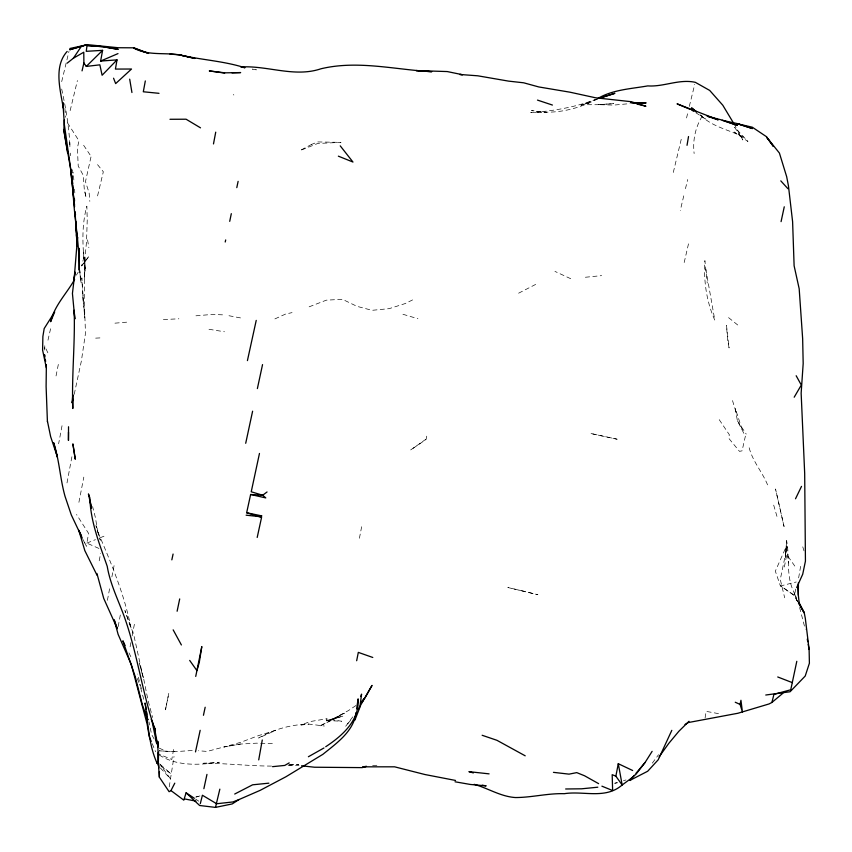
<?xml version="1.0" encoding="UTF-8"?>
<svg xmlns="http://www.w3.org/2000/svg" width="852" height="852" viewBox="0 0 852 852"><rect width="100%" height="100%" fill="white"/><g stroke="black" fill="none" stroke-linecap="round" stroke-linejoin="round"><path stroke-width="0.64" stroke-dasharray="4.26 3.19" d="M44.73 350.034L44.794 345.103L44.719 348.809M797.536 601.725L793.617 591.448C785.821 575.483 789.964 557.581 786.609 540.7L785.203 558.848L786.439 546.132L775.341 571.149L780.336 585.75L793.989 595.388L797.834 601.938M786.609 540.7L785.672 554.183L786.439 546.132M169.239 786.854L174.021 756.427M705.094 717.895L706.138 711.356L721.506 714.189M118.194 626.539L120.75 612.641M98.928 548.443L86.861 543.118L88.587 533.405L76.552 514.501M66.999 482.914L72.42 453.988M173.584 749.483L171.795 759.462L157.226 753.456M107.405 600.319L110.164 585.729M130.1 646.796L131.006 641.918M62.036 425.723L58.628 443.754M99.205 560.808L100.621 553.278M359.416 538.251L361.791 525.961M78.906 502.318L83.816 477.12M111.878 576.9L114.072 565.664M132.145 635.805L134.584 623.323M426.745 436.16L426.106 439.451L410.547 450.026L425.521 439.515M784.362 566.985L786.758 554.599L795.598 567.23M787.216 546.494L786.747 548.869L788.547 563.012M56.04 375.934L58.777 362.228M800.614 566.346L798.388 579.349M786.215 550.967L780.272 579.456L784.671 597.774M47.968 340.182L51.216 325.975M795.768 589.094L794.362 595.25L780.581 585.942L796.247 581.991M684.188 262.512L689.172 240.914M61.695 81.622L68.969 51.365M90.972 156.981L85.477 181.614L89.13 192.989L89.822 201.349M683.751 195.843L680.279 210.497M70.152 110.611L77.404 80.557M681.238 139.323L672.675 175.043M97.565 195.907L103.326 171.763L97.543 164.66M689.311 106.394L694.731 84.369M686.552 117.938L688.203 111.037M685.455 188.675L687.692 179.559M74.22 394.306L81.366 361.035L85.488 333.27L84.231 298.701L85.008 257.336L86.531 241.702L87.234 219.954L86.861 206.184C82.111 223.245 82.388 240.946 83.911 258.465L83.72 252.064L83.432 259.019L81.717 265.792L89.279 255.983L81.611 265.76L80.802 267.869M702.229 116.138C695.392 127.257 692.516 140.548 694.135 153.52M76.382 275.143L78.277 272.033M652.323 763.115L658.543 754.702M352.739 716.894L345.646 726.33L350.396 720.504M355.966 705.509L348.511 710.525L330.406 720.377L344.389 713.177L319.362 726.245L339.032 716.734L326.327 720.984L343.132 716.085L326.359 720.483L326.252 718.822L309.787 721.633L300.948 725.084L308.871 724.083L324.399 726.021M597.891 98.779C577.89 109.29 553.938 115.201 531.52 110.547L546.856 112.592L530.743 112.666C553.278 110.973 576.112 107.245 597.156 98.789M518.612 293.195L536.377 284.046M412.581 299.925L405.201 303.557L389.194 308.648L372.047 310.32L356.924 306.326L342.408 299.286L326.327 300.17L309.095 306.837M274.898 318.904L285.59 314.058L292.044 312.62M86.861 543.118L95.413 539.667M100.302 537.697L103.965 536.227M597.934 98.694L580.904 105.19L590.905 102.283L581.266 104.711L597.603 104.711L613.738 103.614L597.859 104.647L613.845 105.084L630.075 103.603M614.814 783.18L617.295 782.466M623.483 780.677L625.964 779.963M195.822 797.014L200.635 795.757L196.088 797.046M614.803 783.318L617.263 782.86M272.352 743.54L256.516 743.168L240.424 744.062L223.65 747.023L207.153 751.421L198.484 750.761M240.424 744.062L223.948 746.97L240.509 742.39L258.433 735.627L275.686 730.366L258.635 738.013C273.961 729.227 291.224 724.498 308.871 724.083M372.633 765.714L378.799 765.053M585.388 277.251L601.618 275.633M174.852 751.698L159.111 750.836L174.852 751.698L193.532 750.388M195.96 315.815L212.148 314.431L225.226 314.942M114.967 323.164L129.28 321.96M271.575 766.086C248.954 766.033 226.238 763.254 203.521 763.243L219.347 762.252C198.473 765.181 175.395 766.576 157.258 753.658M95.669 338.137L100.951 337.861M163.403 319.564L178.856 318.797M288.849 764.926L298.722 764.542L288.221 764.936M288.104 765.213L298.956 765.533M326.359 720.483L341.684 721.25L326.252 718.822M208.996 329.287L224.459 331.758M228.986 315.741L243.193 318.424M402.943 314.281L417.906 318.712M570.712 278.71L554.94 271.405M159.303 748.131L165.714 751.166M695.839 112.73L705.403 118.971L700.461 115.009M195.598 799.08L198.761 801.178M233.288 94.583L233.853 95.009M161.081 766.321L171.06 773.882L157.726 762.231M700.387 114.999C712.293 127.182 729.621 129.749 744.115 137.513L734.094 132.028L747.971 141.485L734.605 127.246L742.827 139.984L734.637 124.882M728.577 317.636L737.8 325.07M160.432 768.025L170.379 778.739L159.612 763.786M67.446 122.805L78.98 140.814L77.372 148.024L78.224 166.034L83.262 175.31L84.284 189.197L86.159 197.824L84.295 189.208M719.237 419.685L729.344 434.712L728.63 438.141L739.493 451.347L742.081 450.836L745.351 436.235L737.395 420.792L735.265 408.449L742.326 430.047M83.645 145.277L90.046 154.851M737.395 420.792L746.214 434.062M796.471 597.529L794.224 593.759L797.898 602.907M154.18 739.035L151.613 734.499L149.015 721.953M82.857 539.295L86.403 546.228L84.22 541.648M128.982 652.888L132.049 659.192M767.567 484.863C762.018 471.113 751.326 459.995 748.567 445.053M46.051 348.958L48.468 354.102M98.15 532.617C111.495 563.832 124.743 595.399 131.197 628.882L124.914 610.511L133.775 634.9L143.104 677.319L139.409 663.463L143.445 677.83M152.21 743.679L155.618 751.773M137.289 678.533L139.121 683.091M139.579 684.231L140.058 685.519M732.518 400.6L736.969 415.233M802.765 546.856L804 550.85M97.65 531.456L100.312 540.232L95.978 525.631L97.65 531.456L95.467 517.792L92.591 506.557M773.701 505.13L777.13 516.994M799.623 607.551L805.257 629.213M141.336 688.533L137.513 674.038M140.708 687.937L143.924 700.024M143.764 679.214L148.141 700.898L152.636 717.48M72.324 169.75L73.038 173.126L72.345 169.463M80.354 278.7L81.228 283.088L79.758 270.361L80.354 278.7L79.875 272.161M87.564 239.827L88.864 247.676M705.775 269.019L714.817 320.203C706.5 301.619 703.539 280.926 704.892 260.627L707.245 283.024M61.695 89.066C65.806 108.172 69.268 127.683 69.939 147.332M70.258 153.126L70.514 155.671M82.846 295.655L84.753 317.956L81.813 277.901L83.102 301.182M73.453 175.768L73.975 181.54M74.529 189.123L74.816 192.914M64.933 108.46L65.402 117.267M69.821 142.337L69.917 147.045M84.774 257.751L84.38 279.573L84.71 256.878L85.264 271.543L84.774 257.751M165.938 707.437L165.48 709.791L168.781 693.336L165.938 707.437M311.694 144.361L300.032 150.548L317.775 143.466L341.013 142.369L317.839 141.943L311.694 144.361M256.239 69.821L252.426 69.118L256.239 69.821M617.05 439.195L590.415 433.423L617.05 439.195M523.032 591.054L507.845 587.507L537.878 594.717L523.032 591.054M784.042 526.472L775.554 489.091L784.042 526.472M729.056 347.85L727.501 339.309L726.511 325.411L729.056 347.85"/><path stroke-width="1.28" d="M68.501 432.22L68.458 440.431L68.533 426.756M765.756 695.019L790.081 691.749L805.225 676.019L809.4 663.218L809.112 649.48L805.3 618.254L804.245 612.865L799.229 603.589L798.345 595.186L798.409 582.757M174.777 783.169L170.975 790.581L169.122 791.71L159.356 777.173L159.388 771.71M44.666 354.954L44.645 357.425L44.613 354.996M46.37 364.592L46.104 386.435L47.414 421.591M158.344 761.294L158.472 752.22L158.365 763.392L157.695 741.24L158.046 744.829M634.282 775.341L630.129 780.507L630.906 778.536L635.986 774.244L645.081 762.487L652.131 751.347M71.142 171.816L63.836 130.122L64.358 119.93M87 45.518L102.783 46.732L118.215 49.352L103.017 46.679L87 45.518L86.265 51.322L102.602 50.353L100.621 61.067L117.012 59.874L115.414 69.076L131.517 69.023L115.659 83.592L113.561 78.214M69.853 49.682L69.981 48.468L86.595 44.868L69.853 49.682L87.085 44.613L118.279 47.733L133.956 47.818L148.621 53.452L133.7 48.042C147.971 55.923 164.191 52.355 179.634 54.901L194.884 58.458L179.634 54.901C201.232 59.928 223.575 60.95 244.801 67.713M146.182 709.333L145.074 702.996C148.141 723.103 148.61 744.669 157.088 763.296L157.226 762.114M200.316 803.617L202.403 795.246L216.642 803.745L232.894 801.956L239.071 799.527L260.211 790.326L285.878 776.79L322.865 754.339C336.38 743.359 353.878 731.282 356.051 712.602M356.615 708.853L358.128 698.864C359.619 720.675 342.195 735.808 325.72 746.735M687.031 145.309L688.522 136.544M258.72 759.899L262.278 739.983M145.319 80.94L143.306 91.771L159.005 93.326M213.479 143.935L215.726 132.156M630.906 778.536L622.162 785.001L615.868 776.161L618.286 763.701L632.653 770.506M356.668 660.726L358.319 652.376L372.782 657.467M796.801 661.312L790.752 689.758L773.936 694.359L771.901 702.463L769.068 703.944L737.949 713.252L688.395 722.528L684.997 724.488M229.72 221.35L231.307 213.671M195.726 676.413L201.817 646.583L199.272 662.441L196.929 670.62L189.687 660.406M177.12 611.235L179.697 598.924M252.607 411.186L245.706 443.285M236.792 187.632L238.123 181.359M740.068 704.412L740.942 700.291L742.433 711.974L740.068 704.412L735.255 702.24M171.838 559.86L173.084 554.045M259.466 453.445L251.233 491.785L262.693 495.225L265.771 497.909L250.637 494.49L246.654 512.744L261.575 517.356L257.197 537.452M257.379 388.576L262.544 364.603M203.447 715.286L205.172 707.245M203.873 788.696L206.961 774.393M781.071 221.626L784.266 206.802M256.228 320.395L247.421 360.609M200.177 730.324L195.491 751.901M219.848 789.144L215.481 807.387L199.624 805.502L186.109 792.807L183.798 800.145L170.975 790.581M225.226 242.011L225.684 239.945M82.048 70.865L83.89 62.963L83.773 52.206L73.389 58.224L67.18 63.154M72.984 399.194L72.058 402.868L72.814 394.806L72.814 408.491C71.547 375.732 75.264 343.015 74.145 310.224L74.838 318.989L72.431 293.429L74.987 272.076L74.06 280.095L77.564 237.037L77.01 245.142L75.7 221.371M360.822 696.542L361.578 694.124L359.832 707.448L354.911 720.089M74.603 279.467C66.594 293.77 54.666 305.123 50.641 321.705L54.688 311.928L44.187 328.553L42.877 336.487L42.6 350.108L46.328 367.808M796.705 587.539L802.712 574.216L805.438 561.106L804.682 473.35L801.146 393.219L803.18 363.538L802.648 338.649L799.187 288.785L794.117 265.803L792.605 221.69L788.43 185.747L786.652 176.63L779.41 153.062L766.64 137.129L773.456 146.459L766.31 136.586L752.316 127.214L737.118 123.689L752.423 128.567L737.491 123.625L722.23 120.334L737.417 125.393L722.634 120.217L707.139 116.181L718.044 119.866M795.512 498.771L801.519 486.364M671.813 730.345L658.191 759.792L647.68 771.252L630.129 780.283M794.192 397.213L801.306 385.04L796.162 375.732M157.088 763.296L157.726 762.231L158.621 766.076M358.468 709.152L364.177 698.896L362.601 700.781M73.389 58.224L81.43 46.242M67.159 51.429C53.399 66.584 60.386 90.163 63.357 108.364M635.943 773.36L645.081 762.487M361.429 702.367L365.135 697.628L372.036 685.402L363.964 699.407L362.1 701.079M659.128 756.8L668.809 743.349L678.82 731.325L688.991 721.282M117.012 59.874L102.102 75.253L99.865 64.837L86.276 66.424L83.89 62.963M86.276 66.424L102.602 50.353M771.901 702.463L782.945 693.198M361.408 702.059L363.421 700.493M267.049 491.977L262.693 495.225L250.637 494.49M239.071 799.527L232.202 803.937L215.481 807.387M289.201 762.891L284.781 765.426L272.555 766.662M308.381 756.746L323.973 747.971M234.705 794.032L252.629 784.809L268.859 783.169M598.221 98.246C613.227 89.577 631.034 88.853 647.744 85.903C663.836 87.021 679.129 78.757 695.317 82.324L709.695 90.429L722.784 105.211L733.721 123.38M100.621 61.067L117.991 53.601M599.105 98.395L614.899 93.315L598.562 98.438M597.816 787.205L581.586 788.803L565.643 788.984M637.488 103.273L646.125 102.89L630.587 102.506L634.41 103.433M232.032 72.846L240.647 72.58L224.896 72.835L209.283 70.929L224.64 73.07M169.985 119.28L186.087 119.216L200.518 127.843M169.995 54.081L179.697 54.901M246.121 515.183L260.925 516.749L261.883 515.907L246.654 512.744M301.555 765.81L314.526 767.226L362.175 767.62L366.466 766.363L362.771 766.832L394.593 766.821L424.892 774.521L455.532 780.443M553.449 772.349L569.008 774.138L576.761 772.626L584.525 775.757L598.615 783.648M489.091 773.861L468.909 771.656L473.35 772.924M455.011 781.785L470.421 784.468L486.151 785.885L482.243 785.182M244.726 67.67L240.892 66.946C267.741 65.391 294.472 77.745 320.938 68.788C357.659 59.981 394.87 69.694 431.73 71.696L416.042 70.567L447.236 71.557L462.519 74.72L459.824 74.475L477.78 75.807L508.548 81.121L523.692 82.804L538.784 86.947L569.999 92.197L595.633 97.799L630.895 101.665L645.901 106.212L636.966 104.05M184.479 798.91L195.981 801.125M537.484 100.099L552.416 105.052M474.223 784.341C488.175 788.281 500.582 796.556 515.364 797.547C531.797 797.547 547.815 793.169 564.28 793.691C583.737 790.635 605.357 799.57 622.162 785.001L618.286 763.701M482.147 735.276L496.961 740.313L525.205 755.82M717.97 119.727L677.052 103.837L690.376 109.439M777.727 676.967L792.381 682.644M338.361 156.161L352.962 162.04L340.236 145.862M615.868 776.161L612.183 774.67L612.631 790.539L601.906 786.172M691.59 109.951L693.72 111.335M186.109 792.807L194.384 798.271M780.794 180.858L787.94 188.718M798.473 603.035L804.245 612.865L798.867 602.247M173.158 629.852L181.391 644.964M82.303 538.166L71.302 514.938L65.05 496.386C60.077 478.803 59.416 460.261 53.676 442.784L57.35 457.247M81.494 535.929L78.757 530.21L84.838 550.648L97.021 575.228M125.074 645.475L122.88 640.821L135.127 676.264L142.454 705.179L147.779 719.993M117.331 628.701L103.742 598.455L96.936 573.502M151.23 741.368L149.292 736.746L147.151 724.221L131.304 664.507L118.109 634.346L114.2 619.83L117.235 628.382M90.035 498.367L88.438 493.915L91.494 508.25L89.929 499.698C91.004 522.968 99.705 544.598 107.224 566.324C110.132 583.886 118.151 599.84 124.179 616.401C137.555 653.676 142.273 693.571 155.415 730.984M151.23 719.333L151.464 719.972M155.383 730.718L151.975 720.877L156.715 743.775L155.969 737.395M155.469 730.601L154.255 726.831L158.035 747.097M44.932 358.735L45.678 361.259M147.79 719.557L145.394 711.282L147.673 719.684M56.988 455.682L50.641 436.661L47.446 421.218M71.856 175.618L72.1 176.928M72.814 184.021L64.379 124.743L62.899 102.538L63.431 107.341M807.291 639.138L807.749 641.726M808.197 644.304L809.112 649.48M146.629 711.867L147.076 714.402M129.685 79.151L131.932 92.517M67.564 152.806L63.836 130.122M158.067 761.656L158.898 767.94M74.55 205.119L70.684 169.889L74.571 206.78M75.157 212.052L75.445 214.693L75.232 212.297M157.737 741.996L157.993 744.542M77.095 245.909L76.478 234.47L77.127 244.62M158.365 763.424L159.356 777.173M72.899 185.289C73.261 213.756 79.555 241.798 79.193 270.222L79.225 248.337L79.396 256.58L79.129 250.307M797.866 587.827L798.345 595.186M75.807 222.489L76.659 234.438L75.04 212.51M74.39 198.548L74.55 201.072M75.189 212.404L75.402 216.184M696.51 111.846L691.568 107.884L696.467 111.836M75.232 459.026L72.921 444.094L75.232 459.026"/></g></svg>
